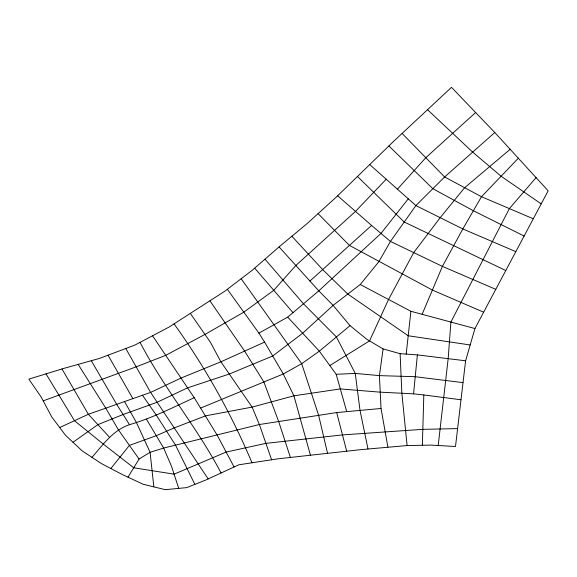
<?xml version="1.0" encoding="UTF-8"?>
<svg xmlns="http://www.w3.org/2000/svg" width="577" height="577" viewBox="0 0 577 577"><rect width="100%" height="100%" fill="white"/><g stroke="black" fill="none" stroke-linecap="round" stroke-linejoin="round"><path stroke-width="0.87" d="M422.364 445.278L423.821 394.964L413.572 393.846L380.229 392.165L340.315 388.934L293.909 395.808L252.127 407.102L205.578 415.844L174.24 427.896L156.273 435.693L129.407 445.379L110.856 468.531M413.572 393.846L417.38 354.898L465.596 360.791L474.95 328.544L548.15 190.828L494.792 132.508L451.488 87.329L393.658 141.315L335.872 197.478L307.548 223.212L279.066 246.913L252.351 270.18L224.98 291.089L169.227 326.971L135.133 344.967L99.59 358.382L63.492 368.501L28.85 379.132L41.212 397.099L51.721 416.911L65.389 435.13L82.251 450.962L101.667 463.713L122.223 474.496L143.226 484.276L165.289 489.671L186.688 487.623L205.801 480.028L238.835 464.788L278.02 458.816L360.51 449.678L407.102 445.552L431.113 445.112L455.498 446.497L465.596 360.791M406.186 354.105L410.903 311.284L360.243 284.511L333.102 305.356L302.651 333.225L272.719 355.98L229.264 374.047L187.547 387.859L157.168 402.248L123.117 414.51L97.888 424.636L72.998 442.271M438.195 445.516L448.17 358.663L450.897 322.06L509.376 208.6L536.127 177.536M279.066 246.913L318.785 290.837L333.102 305.356L350.015 325.644L366.604 339.146L383.099 348.941L379.428 375.62L381.022 408.473L387.881 447.002M422.119 314.306L442.408 266.372L462.833 228.939L481.47 196.721L518.499 158.062M127.979 477.179L139.079 459.047L150.085 452.296L163.666 448.062L259.376 424.528L336.687 412.555L381.022 408.473M408.278 198.813L380.993 233.418L318.785 290.837L287.685 317.141L258.922 333.117L227.338 289.293M360.243 284.511L378.93 261.619L390.434 241.431L415.887 205.571L444.615 176.973L494.792 132.508M91.967 457.337C102.944 444.889 113.005 430.132 129.522 424.679C152.032 418.123 172.999 407.492 194.204 397.697L217.226 435.217L234.074 466.988M397.423 189.177L425.797 157.701L475.621 112.508M386.215 179.223L355.497 211.391L295.857 265.478L273.772 290.31L243.819 312.164L204.965 334.429L165.686 355.345L136.158 366.849L43.203 400.864M309.928 281.042L371.588 225.434L390.434 241.431L442.408 266.372L495.794 289.351M510.284 149.205L464.629 187.698L440.193 217.673L413.695 252.596L388.552 299.47L369.547 340.892L329.806 365.544M350.015 325.644L319.341 351.169L301.706 363.698L283.264 373.983L200.854 407.989M59.691 427.535L88.36 414.279L150.604 392.41L180.933 378.086L220.876 361.815L264.576 342.096L283.264 373.983L293.909 395.808L310.491 455.433M287.685 317.141L319.341 351.169L336.175 374.293L355.252 373.42L379.428 375.62L415.245 376.709L462.963 382.638M457.568 428.61L422.826 429.338L342.478 434.907L265.91 443.36L226.162 452.065L174.088 474.171L133.734 467.774L103.449 444.196L74.469 420.705L46.001 373.867M383.099 348.941L400.113 353.679L417.38 354.898M423.821 394.964L460.9 399.76M470.19 344.967L408.206 335.764L347.801 294.068L322.651 269.574L291.89 236.245M410.903 311.284L474.95 328.544M533.299 218.777L481.47 196.721L444.615 176.973L402.104 133.438M515.831 251.651L462.833 228.939L415.887 205.571L369.814 164.654M483.641 312.2L432.382 290.058L349.431 245.413L318.086 213.634M505.798 270.534L404.21 222.03L357.545 176.569M524.125 236.043L473.364 210.735L432.844 188.693L388.898 145.974M541.212 203.89L501.103 176.23L472.671 152.112L427.535 109.702M337.624 195.783L371.588 225.434M109.507 437.258L88.36 414.279L61.991 368.955M264.987 259.174L303.459 303.798L336.405 336.968L355.252 373.42L359.998 410.247L367.975 448.92M254.688 268.146L293.008 312.64M241.164 278.727L301.706 363.698L318.655 415.361L327.599 453.536M139.079 459.047L118.494 429.959L105.75 408.112L78.147 364.39M190.439 313.585L210.475 342.334L220.876 361.815L252.127 407.102L259.376 424.528L271.608 459.797M142.469 395.245L156.201 415L175.437 444.99L194.853 484.384M209.985 300.927L244.612 351.104L263.884 382.01L278.684 421.556L290.433 457.525M194.204 397.697L152.552 335.771M174.066 323.913C205.217 367.174 231.283 413.68 251.99 462.783M208.174 478.932L150.604 392.41L125.786 348.494M258.922 333.117L264.576 342.096M129.522 424.679L116.655 404.246L91.289 360.704M146.37 419.097L163.666 448.062L171.549 466.389L178.719 488.387M140.052 342.37C163.738 388.011 197.262 427.456 221.07 472.989M108.022 355.194L132.861 398.599M124.495 401.513L136.388 422.407L150.085 452.296L153.835 486.873M336.175 374.293L346.654 411.372M336.687 412.555L346.719 451.293M407.102 445.552L401.859 393.254L400.113 353.679"/></g></svg>
